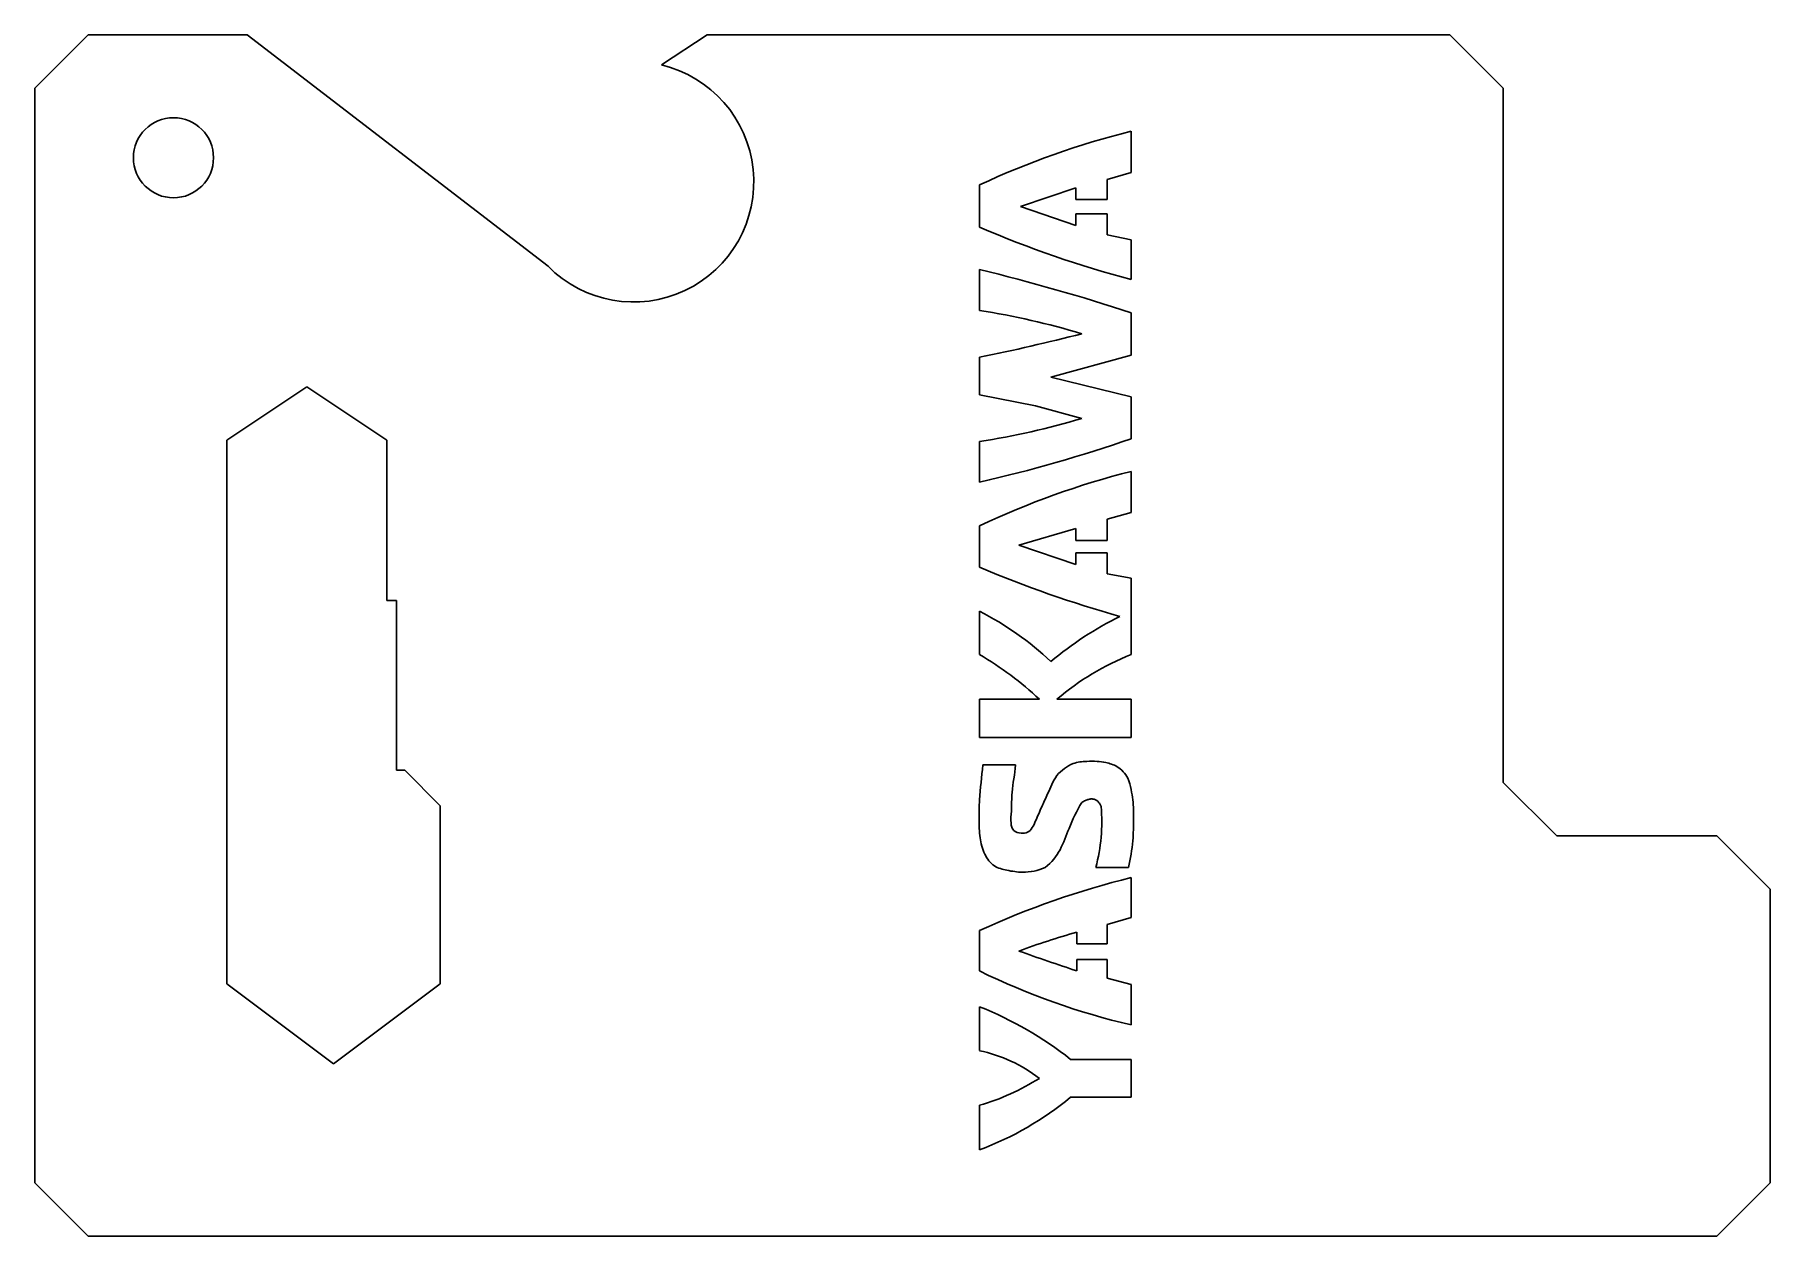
# Model space of a CAD drawing. Extents: x -2 to 63, y 0 to 45.
import ezdxf

# ---------------------------------------------------------------- set-up
doc = ezdxf.new("R2010")
doc.units = 0
doc.layers.add('INTERIOR_LOOPS', color=7, linetype='CONTINUOUS')
doc.layers.add('OUTER_LOOP', color=7, linetype='CONTINUOUS')

msp = doc.modelspace()

# ---------------------------------------------------------------- linework, layer by layer
at = {"layer": 'INTERIOR_LOOPS', "color": 3, "linetype": 'CONTINUOUS'}
for p, q in [((39.063, 39.842), (39.063, 41.382)), ((38.159, 39.581), (39.063, 39.842)), ((33.386, 39.375), (33.386, 37.791)), ((34.914, 38.565), (36.991, 39.271)), ((36.991, 39.271), (36.991, 38.833)), ((38.159, 38.833), (38.159, 39.581)), ((36.991, 37.859), (34.914, 38.565)), ((36.991, 38.833), (38.159, 38.833)), ((38.159, 38.298), (36.991, 38.298)), ((36.991, 38.298), (36.991, 37.859)), ((38.159, 37.509), (38.159, 38.298)), ((39.063, 37.323), (38.159, 37.509)), ((39.063, 35.829), (39.063, 37.323)), ((33.386, 36.205), (33.386, 34.67)), ((39.063, 32.999), (39.063, 34.589)), ((33.386, 32.925), (33.386, 31.508)), ((36.053, 32.179), (39.063, 32.999)), ((39.063, 31.436), (36.053, 32.179)), ((8.19, 31.816), (5.19, 29.816)), ((11.19, 29.816), (8.19, 31.816)), ((33.386, 31.508), (35.485, 31.101)), ((39.063, 29.868), (39.063, 31.436)), ((35.485, 31.101), (37.217, 30.628)), ((5.19, 29.816), (5.19, 9.453)), ((11.19, 23.816), (11.19, 29.816)), ((33.386, 29.762), (33.386, 28.24)), ((39.063, 27.106), (39.063, 28.643)), ((38.159, 26.853), (39.063, 27.106)), ((38.159, 26.064), (38.159, 26.853)), ((33.386, 26.605), (33.386, 25.054)), ((34.855, 25.879), (36.991, 26.502)), ((36.991, 26.502), (36.991, 26.064)), ((36.991, 26.064), (38.159, 26.064)), ((36.991, 25.164), (34.855, 25.879)), ((38.159, 25.602), (36.991, 25.602)), ((36.991, 25.602), (36.991, 25.164)), ((38.159, 24.811), (38.159, 25.602)), ((39.063, 24.65), (38.159, 24.811)), ((39.063, 21.787), (39.063, 24.65)), ((11.552, 23.816), (11.19, 23.816)), ((11.552, 17.453), (11.552, 23.816)), ((33.386, 23.411), (33.386, 21.787)), ((33.386, 20.114), (33.386, 18.676)), ((35.625, 20.114), (33.386, 20.114)), ((39.063, 20.114), (36.282, 20.114)), ((39.063, 18.676), (39.063, 20.114)), ((33.386, 18.676), (39.063, 18.676)), ((34.736, 17.651), (33.511, 17.651)), ((11.861, 17.453), (11.552, 17.453)), ((13.19, 16.125), (11.861, 17.453)), ((13.19, 9.453), (13.19, 16.125)), ((37.739, 13.813), (38.965, 13.813)), ((39.063, 11.942), (39.063, 13.433)), ((38.159, 11.68), (39.063, 11.942)), ((33.386, 11.45), (33.386, 9.937)), ((37.033, 11.389), (37.033, 10.95)), ((38.159, 10.95), (38.159, 11.68)), ((37.033, 10.95), (38.159, 10.95)), ((38.159, 10.368), (37.033, 10.368)), ((37.033, 10.368), (37.033, 9.937)), ((38.159, 9.666), (38.159, 10.368)), ((5.19, 9.453), (9.19, 6.453)), ((9.19, 6.453), (13.19, 9.453)), ((39.063, 9.435), (38.159, 9.666)), ((39.063, 7.919), (39.063, 9.435)), ((33.386, 8.593), (33.386, 6.952)), ((39.063, 6.626), (36.797, 6.626)), ((39.063, 5.207), (39.063, 6.626)), ((36.797, 5.207), (39.063, 5.207)), ((33.386, 4.905), (33.386, 3.242))]:
    msp.add_line(p, q, dxfattribs=at)
msp.add_circle((3.197, 40.392), 1.5, dxfattribs=at)
for centre, radius, start, end in [((46.559, 11.152), 31.146, 103.92673, 115.02061), ((49.603, 75.52), 41.067, 246.74098, 255.12806), ((14.953, -39.329), 77.75, 71.93556, 76.28604), ((29.086, 6.813), 28.187, 73.23517, 81.22537), ((19.486, 102.446), 70.897, 281.30683, 284.48297), ((28.787, 59.036), 29.632, 278.92917, 286.52784), ((20.606, 83.541), 56.758, 283.01328, 288.97727), ((46.552, -1.13), 30.701, 104.11907, 115.39388), ((50.959, 66.795), 45.289, 247.16933, 254.21885), ((28.171, 13.214), 11.453, 46.51229, 62.91189), ((44.328, 11.67), 12.868, 116.22619, 130.02298), ((27.164, 11.123), 12.346, 46.7409, 59.73662), ((42.737, 12.53), 9.959, 111.6489, 130.4002), ((31.085, 15.554), 6.878, 345.34188, 4.49809), ((46.749, -17.688), 32.056, 103.87326, 114.63651), ((44.773, -16.205), 28.658, 105.66786, 110.24713), ((89.844, 167.695), 166.363, 250.69868, 251.49167), ((45.095, 33.883), 26.656, 243.944, 256.92137), ((28.447, -3.915), 13.448, 51.61552, 68.45264), ((32.218, 1.492), 5.583, 52.39734, 77.92524), ((30.852, 13.504), 8.965, 286.42051, 302.16839), ((29.322, 14.24), 11.725, 290.27913, 309.60782)]:
    msp.add_arc(centre, radius, start, end, dxfattribs=at)
for points, knots in [([(33.511, 17.651), (33.468, 17.215), (33.379, 16.543), (33.365, 15.633), (33.38, 14.946), (33.532, 14.322), (33.89, 13.831), (34.443, 13.692), (35.086, 13.595), (35.579, 13.693), (35.844, 13.813)], [0, 0, 0, 0, 0.223148, 0.344014, 0.463097, 0.571538, 0.668149, 0.752407, 0.851735, 1, 1, 1, 1]), ([(38.965, 13.813), (39.042, 14.143), (39.141, 14.747), (39.159, 15.595), (39.15, 16.238), (39.064, 16.747), (38.957, 17.216), (38.596, 17.603), (38.155, 17.746), (37.769, 17.795), (37.36, 17.788), (36.923, 17.752), (36.556, 17.522), (36.261, 17.27), (36.092, 16.917), (35.917, 16.522), (35.701, 16.066), (35.501, 15.589), (35.294, 15.113), (34.925, 15.084), (34.626, 15.16), (34.535, 15.536), (34.597, 16.003), (34.572, 16.741), (34.713, 17.306), (34.736, 17.651)], [0, 0, 0, 0, 0.085848, 0.154699, 0.215003, 0.248463, 0.285735, 0.335634, 0.373578, 0.401576, 0.434046, 0.477678, 0.509722, 0.54223, 0.574685, 0.607355, 0.652572, 0.700917, 0.745297, 0.765267, 0.790597, 0.815111, 0.853116, 0.912477, 1, 1, 1, 1]), ([(35.844, 13.813), (36.348, 14.181), (36.634, 15.084), (37.024, 15.937), (37.217, 16.245)], [0, 0, 0, 0, 0.612712, 1, 1, 1, 1])]:
    msp.add_open_spline(points, degree=3, knots=knots, dxfattribs=at)
msp.add_open_spline([(37.217, 16.245), (37.728, 16.576), (37.942, 16.093)], degree=2, dxfattribs=at)
at = {"layer": 'OUTER_LOOP', "color": 3, "linetype": 'CONTINUOUS'}
for p, q in [((0, 45), (-2, 43)), ((5.963, 45), (0, 45)), ((17.225, 36.331), (5.963, 45)), ((23.182, 45), (21.469, 43.867)), ((51, 45), (23.182, 45)), ((53, 43), (51, 45)), ((-2, 43), (-2, 2)), ((53, 17), (53, 43)), ((55, 15), (53, 17)), ((61, 15), (55, 15)), ((63, 13), (61, 15)), ((63, 2), (63, 13)), ((-2, 2), (0, 0)), ((61, 0), (63, 2)), ((0, 0), (61, 0))]:
    msp.add_line(p, q, dxfattribs=at)
msp.add_arc((20.431, 39.489), 4.5, 224.56738, 76.65483, dxfattribs=at)

doc.saveas('drawing.dxf')
